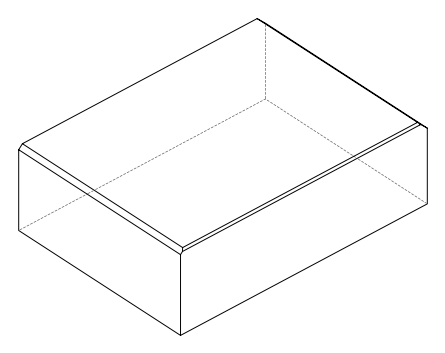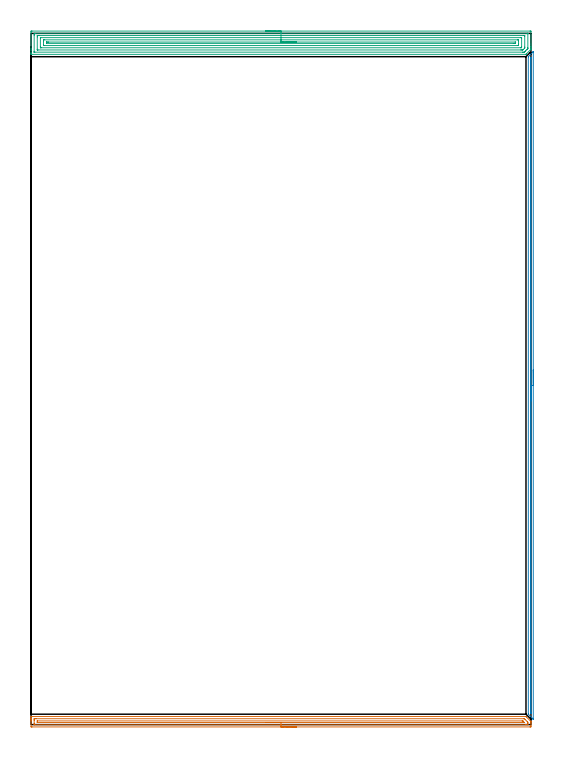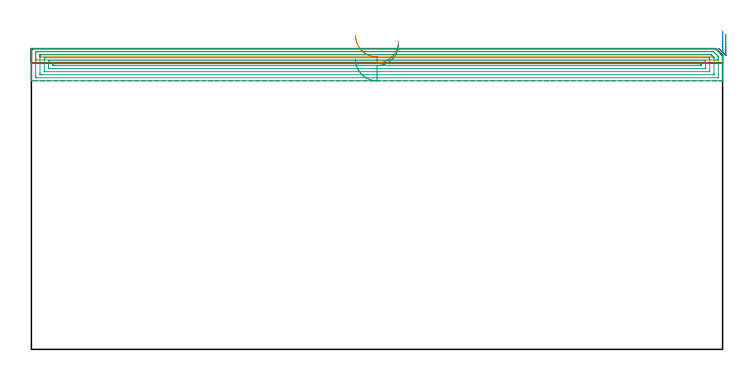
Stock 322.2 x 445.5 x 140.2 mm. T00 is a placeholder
(PLAN: 3 operations, 0 tool changes, 30.5 min)
(1 AREA_MILL | FG_CHAMFER_SURFACE | UGT0205_001 | 7.89 min | 7233 mm3)
(2 AREA_MILL_1 | FG_CHAMFER_SURFACE_1 | UGT0205_001 | 6.98 min | 2201 mm3)
(3 AREA_MILL_2 | FG_CHAMFER_SURFACE_2 | UGT0205_001 | 15.67 min | 36229 mm3)
(TOOL UGT0205_001 | Chamfer Mill 20 x 3 x 45 deg. | D20 FL50 Z2)
(OP 1 AREA_MILL)
G17 G21 G94 G90
T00 M6
G54
G17 G0 G90 X171.1 Y-1.5 S1061 M3
G43 Z150.2 H0
Z143.5
G94 G1 X171.062 Z142.629 F250.
X170.948 Z141.764
X170.759 Z140.912
X170.497 Z140.08
X170.163 Z139.274
X169.76 Z138.5
X169.292 Z137.764
X168.76 Z137.072
X168.171 Z136.429
X167.528 Z135.84
X166.836 Z135.309
X166.1 Z134.84
X165.326 Z134.437
X164.52 Z134.103
X163.688 Z133.841
X162.836 Z133.652
X161.972 Z133.538
X161.1 Z133.5
X0.627
X0.32 Y-1.497 Z133.501
X0.01 Y-1.494 Z133.503
X0. Y-1.198 Z133.799
Y2.285 Z137.28
Y2.805 Z137.802
Y3.156 Z138.152
Y3.676 Z138.672
Y4.027 Z139.022
Y4.957 Z139.956
X0.004 Y5.081 Z140.073
X0.01 Y5.197 Z140.189
X0.18 Y5.2 Z140.2
X318.891
X318.995 Y5.196 Z140.189
X319.043 Y5.155 Z140.151
X319.228 Y4.972 Z139.972
X322.131 Y2.069 Z137.067
X322.19 Y1.999 Z136.996
X322.2 Y1.935 Z136.933
Y1.85 Z136.85
Y1.246 Z136.245
Y0.544 Z135.539
Y-0.678 Z134.319
X322.194 Y-1.198 Z133.797
X322.19 Y-1.493 Z133.502
X321.88 Y-1.497 Z133.501
X321.573 Y-1.5 Z133.5
X161.1
Y-0.086 Z134.914
X2.415 Y-0.085 Z134.915
X2.165 Y-0.083 Z134.917
X2.055 Y-0.08 Z134.92
X2.01 Y-0.077 Z134.923
X2.008 Y-0.052 Z134.948
X2.002 Y0.075 Z135.075
X2. Y0.544 Z135.544
Y0.948 Z135.948
Y2.69 Z137.69
X2.001 Y3.156 Z138.156
X2.003 Y3.557 Z138.557
X2.01 Y3.695 Z138.695
X2.02 Y3.779 Z138.779
X2.092 Y3.781 Z138.781
X2.415 Y3.784 Z138.784
X2.663 Y3.785 Z138.785
X3.309 Y3.786 Z138.786
X317.674 Y3.785 Z138.785
X317.835 Y3.784 Z138.784
X317.915 Y3.781 Z138.781
X317.952 Y3.779 Z138.779
X317.997 Y3.743 Z138.743
X318.593 Y3.156 Z138.156
X319.785 Y1.964 Z136.964
X320.058 Y1.684 Z136.684
X320.19 Y1.547 Z136.547
X320.193 Y1.415 Z136.415
X320.199 Y1.012 Z136.012
Y0.544 Z135.544
X320.197 Y0.143 Z135.143
X320.19 Y0.005 Z135.005
X320.18 Y-0.079 Z134.921
X320.108 Y-0.08 Z134.92
X319.785 Y-0.084 Z134.916
X319.537 Y-0.085 Z134.915
X318.891 Y-0.086 Z134.914
X161.1
Y1.329 Z136.329
X4.203
X4.115 Y1.33 Z136.33
X4.056 Y1.332 Z136.332
X4.016 Y1.335 Z136.335
X4.01 Y1.35 Z136.35
X4.005 Y1.415 Z136.415
X4.001 Y1.612 Z136.612
Y2.285 Z137.285
X4.002 Y2.335 Z137.335
X4.006 Y2.359 Z137.359
X4.01 Y2.364 Z137.364
X4.027 Y2.367 Z137.367
X4.115 Y2.371 Z137.371
X316.474
X316.828 Y2.367 Z137.367
X316.925 Y2.364 Z137.364
X316.938 Y2.356 Z137.356
X316.965 Y2.334 Z137.334
X317.015 Y2.285 Z137.285
X317.103 Y2.198 Z137.198
X317.883 Y1.415 Z136.415
X317.932 Y1.362 Z136.362
X317.949 Y1.342 Z136.342
X317.81 Y1.336 Z136.336
X317.457 Y1.33 Z136.33
X317.28 Y1.329 Z136.329
X161.1
X160.228 Z136.367
X159.364 Z136.48
X158.512 Z136.669
X157.68 Z136.932
X156.874 Z137.265
X156.1 Z137.668
X155.364 Z138.137
X154.672 Z138.668
X154.029 Z139.257
X153.44 Z139.901
X152.908 Z140.593
X152.44 Z141.329
X152.037 Z142.102
X151.703 Z142.908
X151.441 Z143.74
X151.252 Z144.592
X151.138 Z145.457
X151.1 Z146.329
G0 Z150.2
M5
M2
(OP 2 AREA_MILL_1)
G17 G21 G94 G90
T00 M6
G54
G17 G0 G90 X323.7 Y228.6 S1061 M3
G43 Z150.2 H0
Z147.
G94 G1 Y228.562 Z146.128 F250.
Y228.448 Z145.264
Y228.259 Z144.412
Y227.997 Z143.58
Y227.663 Z142.774
Y227.26 Z142.
Y226.792 Z141.264
Y226.26 Z140.572
Y225.671 Z139.929
Y225.028 Z139.34
Y224.336 Z138.808
Y223.6 Z138.34
Y222.826 Z137.937
Y222.02 Z137.603
Y221.188 Z137.341
Y220.337 Z137.152
Y219.472 Z137.038
Y218.6 Z137.
X323.699 Y3.676 Z136.999
X323.698 Y3.6 Z136.998
X323.696 Y3.545 Z136.996
X323.693 Y3.528 Z136.998
X323.69 Y3.517 Z137.
X323.643 Y3.554 Z137.049
X323.563 Y3.635 Z137.133
X323.523 Y3.676 Z137.174
X320.7 Y6.499 Z139.999
X320.54 Y6.662 Z140.155
X320.504 Y6.705 Z140.189
X320.5 Y6.803 Z140.2
Y430.397
X320.504 Y430.495 Z140.189
X320.54 Y430.538 Z140.155
X320.7 Y430.701 Z139.999
X323.563 Y433.565 Z137.133
X323.643 Y433.646 Z137.049
X323.69 Y433.683 Z137.
X323.693 Y433.672 Z136.998
X323.696 Y433.655 Z136.996
X323.698 Y433.6 Z136.998
X323.699 Y433.525 Z136.999
X323.7 Y218.6 Z137.
X322.286 Z138.414
X322.285 Y7.518 Z138.415
X322.283 Y7.429 Z138.417
X322.281 Y7.386 Z138.419
X322.28 Y7.382 Z138.42
X322.267 Y7.393 Z138.433
X321.963 Y7.697 Z138.737
X321.921 Y7.752 Z138.779
X321.919 Y7.798 Z138.781
X321.916 Y7.899 Z138.784
X321.915 Y8.1 Z138.785
X321.914 Y8.334 Z138.786
Y428.991
X321.915 Y429.246 Z138.785
X321.918 Y429.378 Z138.782
X321.921 Y429.439 Z138.779
X321.927 Y429.466 Z138.773
X321.958 Y429.503 Z138.742
X322.065 Y429.61 Z138.635
X322.254 Y429.792 Z138.446
X322.279 Y429.807 Z138.421
X322.282 Y429.764 Z138.418
X322.284 Y429.503 Z138.416
X322.285 Y429.247 Z138.415
X322.286 Y218.6 Z138.414
Y217.728 Z138.452
Y216.864 Z138.566
Y216.012 Z138.755
Y215.18 Z139.017
Y214.374 Z139.351
Y213.6 Z139.754
Y212.864 Z140.223
Y212.172 Z140.754
Y211.529 Z141.343
Y210.94 Z141.986
Y210.409 Z142.678
Y209.94 Z143.414
Y209.537 Z144.188
Y209.203 Z144.994
Y208.941 Z145.826
Y208.752 Z146.678
Y208.638 Z147.543
Y208.6 Z148.414
G0 Z150.2
M5
M2
(OP 3 AREA_MILL_2)
G17 G21 G94 G90
T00 M6
G54
G17 G0 G90 X151.1 Y447. S1061 M3
G43 Z150.2 H0
Z135.2
G94 G1 X151.138 Z134.328 F250.
X151.252 Z133.464
X151.441 Z132.612
X151.703 Z131.78
X152.037 Z130.974
X152.44 Z130.2
X152.908 Z129.464
X153.44 Z128.772
X154.029 Z128.129
X154.672 Z127.54
X155.364 Z127.008
X156.1 Z126.54
X156.874 Z126.137
X157.68 Z125.803
X158.512 Z125.541
X159.364 Z125.352
X160.228 Z125.238
X161.1 Z125.2
X321.573
X322.016 Y446.995 Z125.203
X322.19 Y446.992 Z125.206
X322.2 Y446.814 Z125.384
Y438.619 Z133.576
Y437.211 Z134.986
Y436.856 Z135.339
Y436.146 Z136.053
Y435.803 Z136.397
X322.195 Y435.218 Z136.979
X322.19 Y435.192 Z137.004
X322.093 Y435.093 Z137.104
X322.02 Y435.019 Z137.179
X319.338 Y432.337 Z139.861
X319.091 Y432.092 Z140.106
X318.994 Y432.004 Z140.189
X318.891 Y432. Z140.2
X0.18
X0.007 Y432.003 Z140.188
X0.006 Z140.187
X0. Y432.362 Z139.838
Y432.621 Z139.579
Y433.331 Z138.864
Y434.567 Z137.63
Y435.093 Z137.101
Y435.712 Z136.484
Y446.287 Z125.91
X0.003 Y446.55 Z125.647
X0.01 Y446.992 Z125.206
X0.176 Y446.995 Z125.203
X0.627 Y447. Z125.2
X161.1
Y445.586 Z126.614
X319.785 Y445.585 Z126.615
X319.87
X320.164 Y445.579 Z126.621
X320.191 Y445.577 Z126.623
X320.194 Y445.554 Z126.646
X320.198 Y445.52 Z126.68
X320.199 Y445.486 Z126.714
X320.2 Y445.26 Z126.94
Y436.447 Z135.753
X320.197 Y435.975 Z136.225
X320.193 Y435.77 Z136.43
X320.19 Y435.67 Z136.53
X320.151 Y435.613 Z136.587
X319.785 Y435.235 Z136.965
X319.714 Y435.164 Z137.036
X318.762 Y434.212 Z137.988
X318.381 Y433.834 Z138.366
X317.997 Y433.457 Z138.743
X317.95 Y433.421 Z138.779
X317.907 Y433.419 Z138.781
X317.103 Y433.415 Z138.785
X317.018 Y433.414 Z138.786
X2.415 Y433.415 Z138.785
X2.33
X2.036 Y433.421 Z138.779
X2.009 Y433.423 Z138.777
X2.006 Y433.446 Z138.754
X2.002 Y433.48 Z138.72
X2.001 Y433.514 Z138.686
X2. Y433.74 Z138.46
Y444.316 Z127.884
X2.002 Y444.788 Z127.412
X2.006 Y445.191 Z127.009
X2.02 Y445.579 Z126.621
X2.415 Y445.584 Z126.616
X2.5 Y445.585 Z126.615
X161.1 Y445.586 Z126.614
Y444.172 Z128.028
X317.728 Y444.171 Z128.029
X317.997 Y444.17 Z128.03
X318.086 Y444.168 Z128.032
X318.156 Y444.165 Z128.035
X318.19 Y444.158 Z128.042
X318.192 Y444.106 Z128.094
X318.197 Y443.907 Z128.293
X318.2 Y443.707 Z128.493
Y436.656 Z135.544
X318.196 Y436.315 Z135.885
X318.192 Y436.145 Z136.055
X318.19 Y436.105 Z136.095
X318.158 Y436.067 Z136.133
X318.074 Y435.975 Z136.225
X318.036 Y435.936 Z136.264
X317.997 Y435.896 Z136.304
X317.103 Y435.003 Z137.197
X316.938 Y434.849 Z137.351
X316.79 Y434.835 Z137.365
X316.475 Y434.831 Z137.369
X316.209 Y434.829 Z137.371
X315.584 Y434.828 Z137.372
X4.472 Y434.829 Z137.371
X4.203 Y434.83 Z137.37
X4.114 Y434.832 Z137.368
X4.044 Y434.835 Z137.365
X4.01 Y434.842 Z137.358
X4.008 Y434.894 Z137.306
X4.003 Y435.093 Z137.107
X4. Y435.293 Z136.907
Y443.225 Z128.975
X4.002 Y443.907 Z128.293
X4.005 Y444.102 Z128.098
X4.011 Y444.165 Z128.035
X4.069 Y444.167 Z128.033
X4.203 Y444.169 Z128.031
X4.829 Y444.171 Z128.029
X5.097 Y444.172 Z128.028
X161.1
Y442.757 Z129.443
X315.587
X316.061 Y442.755 Z129.445
X316.165 Y442.752 Z129.448
X316.183 Y442.751 Z129.449
X316.19 Y442.74 Z129.46
X316.194 Y442.688 Z129.512
X316.197 Y442.581 Z129.619
X316.2 Y442.153 Z130.047
X316.199 Y436.856 Z135.344
X316.19 Y436.638 Z135.562
X316.176 Y436.537 Z135.663
X316.107 Y436.465 Z135.735
X315.91 Y436.269 Z135.931
X315.891 Y436.252 Z135.948
X315.858 Y436.249 Z135.951
X315.781 Y436.245 Z135.955
X315.626 Y436.243 Z135.957
X6.613
X6.139 Y436.245 Z135.955
X6.035 Y436.248 Z135.952
X6.018 Y436.249 Z135.951
X6.01 Y436.26 Z135.94
X6.006 Y436.312 Z135.888
X6.003 Y436.419 Z135.781
X6. Y436.847 Z135.353
X6.001 Y442.58 Z129.62
X6.003 Y442.689 Z129.511
X6.007 Y442.743 Z129.457
X6.01 Y442.75 Z129.45
X6.021 Y442.753 Z129.447
X6.056 Y442.755 Z129.445
X6.263 Y442.757 Z129.443
X161.1
Y441.343 Z130.857
X313.609
X313.772 Y441.342 Z130.858
X314.099 Y441.338 Z130.862
X314.186 Y441.336 Z130.864
X314.191 Y441.329 Z130.871
X314.195 Y441.307 Z130.893
X314.198 Y441.263 Z130.937
X314.2 Y440.599 Z131.601
Y438.837 Z133.363
X314.199 Y438.619 Z133.581
X314.196 Y437.959 Z134.241
X314.19 Y437.737 Z134.463
X314.172 Y437.664 Z134.536
X313.608 Y437.657 Z134.543
X8.591
X8.428 Y437.658 Z134.542
X8.102 Y437.662 Z134.538
X8.014 Y437.664 Z134.536
X8.01 Y437.671 Z134.529
X8.005 Y437.693 Z134.507
X8.002 Y437.737 Z134.463
X8. Y438.401 Z133.799
Y440.163 Z132.037
X8.001 Y440.381 Z131.819
X8.004 Y441.041 Z131.159
X8.01 Y441.263 Z130.937
X8.028 Y441.336 Z130.864
X8.592 Y441.343 Z130.857
X161.1
Y439.929 Z132.271
X312.198
X312.2 Y439.927 Z132.273
Y439.5 Z132.7
X312.199 Y439.273 Z132.927
X312.198 Y439.159 Z133.041
X312.194 Y439.103 Z133.097
X312.19 Y439.08 Z133.12
X312.168 Y439.077 Z133.123
X311.739 Y439.073 Z133.127
X311.28 Y439.071 Z133.129
X310.845
X10.002
X10. Y439.073 Z133.127
Y439.5 Z132.7
X10.001 Y439.727 Z132.473
X10.002 Y439.841 Z132.359
X10.006 Y439.897 Z132.303
X10.01 Y439.92 Z132.28
X10.032 Y439.923 Z132.277
X10.461 Y439.927 Z132.273
X10.92 Y439.929 Z132.271
X11.355
X161.1
X161.972 Z132.309
X162.836 Z132.423
X163.688 Z132.612
X164.52 Z132.874
X165.326 Z133.208
X166.1 Z133.611
X166.836 Z134.08
X167.528 Z134.611
X168.171 Z135.2
X168.76 Z135.843
X169.292 Z136.535
X169.76 Z137.271
X170.163 Z138.045
X170.497 Z138.851
X170.759 Z139.683
X170.948 Z140.535
X171.062 Z141.4
X171.1 Z142.271
G0 Z150.2
M5
M2
